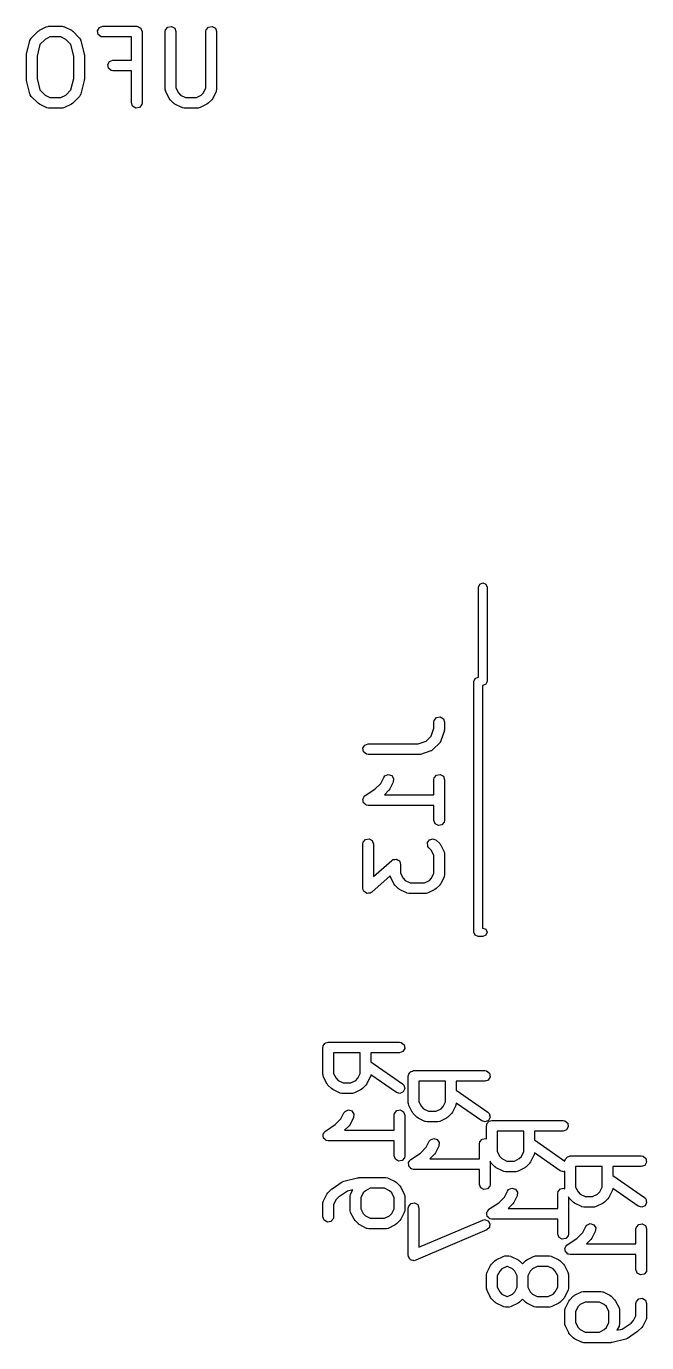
# Model space of a CAD drawing. Extents: x 112.9 to 160.3, y -137 to -94.4.
# Drawn here: x 127.11 to 135.83, y -137.04 to -118.52 of the extents above; entities that cross this region are included whole.
import ezdxf

# ---------------------------------------------------------------- set-up
doc = ezdxf.new("R2010")
doc.units = 0
doc.layers.add('BLACK', color=7, linetype='CONTINUOUS')

msp = doc.modelspace()

# ---------------------------------------------------------------- linework, layer by layer
at = {"layer": 'BLACK', "linetype": 'CONTINUOUS'}
for p, q in [((127.178, -118.687), (127.273, -118.592)), ((127.273, -118.592), (127.292, -118.579)), ((127.292, -118.579), (127.293, -118.578)), ((127.293, -118.578), (127.388, -118.53)), ((127.439, -118.672), (127.371, -118.707)), ((127.388, -118.53), (127.413, -118.523)), ((127.413, -118.523), (127.417, -118.524)), ((127.417, -118.524), (127.421, -118.522)), ((127.421, -118.522), (127.612, -118.522)), ((127.594, -118.672), (127.439, -118.672)), ((127.663, -118.707), (127.594, -118.672)), ((127.612, -118.522), (127.638, -118.527)), ((127.638, -118.527), (127.641, -118.53)), ((127.641, -118.53), (127.645, -118.53)), ((127.645, -118.53), (127.741, -118.578)), ((127.741, -118.578), (127.759, -118.591)), ((127.759, -118.591), (127.76, -118.592)), ((127.76, -118.592), (127.855, -118.687)), ((128.109, -118.584), (128.135, -118.54)), ((128.118, -118.635), (128.109, -118.584)), ((128.158, -118.668), (128.118, -118.635)), ((128.135, -118.54), (128.183, -118.522)), ((128.183, -118.672), (128.158, -118.668)), ((128.183, -118.522), (128.66, -118.522)), ((128.585, -118.672), (128.183, -118.672)), ((128.585, -118.999), (128.585, -118.672)), ((128.66, -118.522), (128.669, -118.524)), ((128.669, -118.524), (128.673, -118.524)), ((128.673, -118.524), (128.675, -118.525)), ((128.675, -118.525), (128.685, -118.527)), ((128.685, -118.527), (128.7, -118.539)), ((128.7, -118.539), (128.717, -118.549)), ((128.717, -118.549), (128.719, -118.556)), ((128.719, -118.556), (128.724, -118.56)), ((128.724, -118.56), (128.728, -118.579)), ((128.728, -118.579), (128.735, -118.597)), ((128.735, -118.597), (128.735, -119.597)), ((129.061, -118.597), (129.065, -118.572)), ((129.061, -119.407), (129.061, -118.597)), ((129.065, -118.572), (129.098, -118.532)), ((129.098, -118.532), (129.149, -118.524)), ((129.149, -118.524), (129.193, -118.549)), ((129.193, -118.549), (129.211, -118.597)), ((129.211, -118.597), (129.211, -119.389)), ((129.632, -118.597), (129.637, -118.572)), ((129.632, -119.389), (129.632, -118.597)), ((129.637, -118.572), (129.67, -118.532)), ((129.67, -118.532), (129.72, -118.524)), ((129.72, -118.524), (129.765, -118.549)), ((129.765, -118.549), (129.782, -118.597)), ((129.782, -118.597), (129.782, -119.407)), ((127.111, -118.913), (127.158, -118.722)), ((127.158, -118.722), (127.169, -118.698)), ((127.169, -118.698), (127.175, -118.694)), ((127.175, -118.694), (127.178, -118.687)), ((127.299, -118.779), (127.258, -118.94)), ((127.371, -118.707), (127.299, -118.779)), ((127.735, -118.779), (127.663, -118.707)), ((127.775, -118.94), (127.735, -118.779)), ((127.855, -118.687), (127.87, -118.709)), ((127.87, -118.709), (127.871, -118.716)), ((127.871, -118.716), (127.875, -118.722)), ((127.875, -118.722), (127.923, -118.913)), ((127.108, -118.931), (127.111, -118.916)), ((127.108, -119.264), (127.108, -118.931)), ((127.111, -118.916), (127.111, -118.913)), ((127.258, -118.94), (127.258, -119.255)), ((127.775, -119.255), (127.775, -118.94)), ((127.923, -118.913), (127.924, -118.927)), ((127.924, -118.927), (127.925, -118.931)), ((127.925, -118.931), (127.925, -119.264)), ((128.252, -119.061), (128.278, -119.016)), ((128.278, -119.016), (128.326, -118.999)), ((128.326, -118.999), (128.585, -118.999)), ((128.261, -119.111), (128.252, -119.061)), ((128.301, -119.144), (128.261, -119.111)), ((128.326, -119.149), (128.301, -119.144)), ((128.585, -119.149), (128.326, -119.149)), ((128.585, -119.597), (128.585, -119.149)), ((127.11, -119.267), (127.108, -119.264)), ((127.111, -119.282), (127.11, -119.267)), ((127.158, -119.473), (127.111, -119.282)), ((127.258, -119.255), (127.299, -119.416)), ((127.299, -119.416), (127.371, -119.488)), ((127.663, -119.488), (127.735, -119.416)), ((127.735, -119.416), (127.775, -119.255)), ((127.923, -119.282), (127.875, -119.473)), ((127.925, -119.264), (127.922, -119.279)), ((127.922, -119.279), (127.923, -119.282)), ((129.062, -119.411), (129.061, -119.407)), ((129.061, -119.415), (129.062, -119.411)), ((129.069, -119.44), (129.061, -119.415)), ((129.211, -119.389), (129.245, -119.458)), ((129.598, -119.458), (129.632, -119.389)), ((129.782, -119.407), (129.778, -119.433)), ((127.162, -119.479), (127.158, -119.473)), ((127.163, -119.486), (127.162, -119.479)), ((127.178, -119.508), (127.163, -119.486)), ((127.273, -119.603), (127.178, -119.508)), ((127.275, -119.603), (127.273, -119.603)), ((127.293, -119.617), (127.275, -119.603)), ((127.371, -119.488), (127.439, -119.522)), ((127.439, -119.522), (127.594, -119.522)), ((127.594, -119.522), (127.663, -119.488)), ((127.76, -119.603), (127.742, -119.616)), ((127.855, -119.508), (127.76, -119.603)), ((127.859, -119.501), (127.855, -119.508)), ((127.865, -119.497), (127.859, -119.501)), ((127.875, -119.473), (127.865, -119.497)), ((128.602, -119.646), (128.585, -119.597)), ((128.735, -119.597), (128.73, -119.623)), ((129.116, -119.536), (129.069, -119.44)), ((129.117, -119.537), (129.116, -119.536)), ((129.13, -119.555), (129.117, -119.537)), ((129.178, -119.603), (129.13, -119.555)), ((129.179, -119.603), (129.178, -119.603)), ((129.197, -119.617), (129.179, -119.603)), ((129.245, -119.458), (129.275, -119.488)), ((129.275, -119.488), (129.344, -119.522)), ((129.344, -119.522), (129.499, -119.522)), ((129.499, -119.522), (129.567, -119.488)), ((129.567, -119.488), (129.598, -119.458)), ((129.665, -119.603), (129.647, -119.616)), ((129.713, -119.555), (129.665, -119.603)), ((129.727, -119.536), (129.713, -119.554)), ((129.713, -119.554), (129.713, -119.555)), ((129.774, -119.44), (129.727, -119.536)), ((129.775, -119.436), (129.774, -119.44)), ((129.778, -119.433), (129.775, -119.436)), ((127.388, -119.664), (127.293, -119.617)), ((127.392, -119.665), (127.388, -119.664)), ((127.396, -119.668), (127.392, -119.665)), ((127.421, -119.672), (127.396, -119.668)), ((127.612, -119.672), (127.421, -119.672)), ((127.616, -119.671), (127.612, -119.672)), ((127.62, -119.672), (127.616, -119.671)), ((127.645, -119.664), (127.62, -119.672)), ((127.741, -119.617), (127.645, -119.664)), ((127.742, -119.616), (127.741, -119.617)), ((128.646, -119.671), (128.602, -119.646)), ((128.697, -119.662), (128.646, -119.671)), ((128.73, -119.623), (128.697, -119.662)), ((129.293, -119.664), (129.197, -119.617)), ((129.297, -119.665), (129.293, -119.664)), ((129.301, -119.668), (129.297, -119.665)), ((129.326, -119.672), (129.301, -119.668)), ((129.517, -119.672), (129.326, -119.672)), ((129.521, -119.671), (129.517, -119.672)), ((129.525, -119.672), (129.521, -119.671)), ((129.55, -119.664), (129.525, -119.672)), ((129.645, -119.617), (129.55, -119.664)), ((129.647, -119.616), (129.645, -119.617)), ((133.465, -126.41), (133.483, -126.368)), ((133.465, -127.675), (133.465, -126.41)), ((133.483, -126.368), (133.525, -126.35)), ((133.525, -126.35), (133.567, -126.368)), ((133.567, -126.368), (133.585, -126.41)), ((133.585, -126.41), (133.585, -127.735)), ((133.4, -127.735), (133.418, -127.693)), ((133.4, -131.265), (133.4, -127.735)), ((133.418, -127.693), (133.46, -127.675)), ((133.46, -127.675), (133.465, -127.675)), ((133.585, -127.735), (133.567, -127.777)), ((133.525, -127.795), (133.52, -127.795)), ((133.52, -127.795), (133.52, -131.205)), ((133.567, -127.777), (133.525, -127.795)), ((132.837, -128.31), (132.842, -128.284)), ((132.842, -128.284), (132.875, -128.245)), ((132.875, -128.245), (132.925, -128.236)), ((132.925, -128.236), (132.97, -128.261)), ((132.97, -128.261), (132.987, -128.31)), ((132.799, -128.507), (132.837, -128.393)), ((132.837, -128.393), (132.837, -128.31)), ((132.984, -128.428), (132.936, -128.571)), ((132.987, -128.405), (132.983, -128.427)), ((132.983, -128.427), (132.984, -128.428)), ((132.987, -128.31), (132.987, -128.405)), ((131.839, -128.677), (131.864, -128.633)), ((131.847, -128.728), (131.839, -128.677)), ((131.864, -128.633), (131.912, -128.615)), ((131.912, -128.615), (132.614, -128.615)), ((132.614, -128.615), (132.729, -128.577)), ((132.729, -128.577), (132.799, -128.507)), ((132.918, -128.601), (132.823, -128.696)), ((132.92, -128.597), (132.918, -128.601)), ((132.924, -128.594), (132.92, -128.597)), ((132.936, -128.571), (132.924, -128.594)), ((131.887, -128.761), (131.847, -128.728)), ((131.912, -128.765), (131.887, -128.761)), ((132.627, -128.765), (131.912, -128.765)), ((132.628, -128.765), (132.627, -128.765)), ((132.65, -128.762), (132.628, -128.765)), ((132.793, -128.714), (132.65, -128.762)), ((132.797, -128.711), (132.793, -128.714)), ((132.801, -128.711), (132.797, -128.711)), ((132.823, -128.696), (132.801, -128.711)), ((132.147, -129.065), (132.194, -129.044)), ((132.194, -129.044), (132.243, -129.059)), ((132.875, -129.054), (132.925, -129.045)), ((132.925, -129.045), (132.97, -129.071)), ((132.007, -129.251), (132.089, -129.17)), ((132.089, -129.17), (132.131, -129.086)), ((132.131, -129.086), (132.147, -129.065)), ((132.265, -129.153), (132.218, -129.248)), ((132.243, -129.059), (132.271, -129.102)), ((132.271, -129.102), (132.265, -129.153)), ((132.837, -129.119), (132.842, -129.093)), ((132.837, -129.33), (132.837, -129.119)), ((132.842, -129.093), (132.875, -129.054)), ((132.97, -129.071), (132.987, -129.119)), ((132.987, -129.119), (132.987, -129.69)), ((131.839, -129.392), (131.841, -129.388)), ((131.842, -129.413), (131.839, -129.392)), ((131.84, -129.384), (131.853, -129.366)), ((131.841, -129.388), (131.84, -129.384)), ((131.844, -129.435), (131.842, -129.413)), ((131.853, -129.366), (131.864, -129.347)), ((131.864, -129.347), (131.868, -129.346)), ((131.868, -129.346), (131.871, -129.342)), ((131.871, -129.342), (132.007, -129.251)), ((132.204, -129.267), (132.141, -129.33)), ((132.141, -129.33), (132.837, -129.33)), ((132.218, -129.248), (132.204, -129.266)), ((132.204, -129.266), (132.204, -129.267)), ((131.847, -129.438), (131.844, -129.435)), ((131.847, -129.442), (131.847, -129.438)), ((131.864, -129.456), (131.847, -129.442)), ((131.879, -129.472), (131.864, -129.456)), ((131.883, -129.472), (131.879, -129.472)), ((131.887, -129.475), (131.883, -129.472)), ((131.912, -129.48), (131.887, -129.475)), ((132.837, -129.48), (131.912, -129.48)), ((132.837, -129.69), (132.837, -129.48)), ((132.855, -129.739), (132.837, -129.69)), ((132.899, -129.764), (132.855, -129.739)), ((132.95, -129.755), (132.899, -129.764)), ((132.983, -129.716), (132.95, -129.755)), ((132.987, -129.69), (132.983, -129.716)), ((131.842, -129.998), (131.875, -129.959)), ((131.875, -129.959), (131.925, -129.95)), ((131.925, -129.95), (131.97, -129.976)), ((132.745, -130.004), (132.774, -129.962)), ((132.774, -129.962), (132.824, -129.949)), ((132.824, -129.949), (132.87, -129.971)), ((132.87, -129.971), (132.918, -130.018)), ((131.837, -130.024), (131.842, -129.998)), ((131.837, -130.643), (131.837, -130.024)), ((131.97, -129.976), (131.987, -130.024)), ((131.987, -130.024), (131.987, -130.478)), ((132.749, -130.056), (132.745, -130.004)), ((132.764, -130.077), (132.749, -130.056)), ((132.803, -130.116), (132.764, -130.077)), ((132.837, -130.184), (132.803, -130.116)), ((132.918, -130.018), (132.931, -130.037)), ((132.931, -130.037), (132.932, -130.038)), ((132.932, -130.038), (132.979, -130.133)), ((132.979, -130.133), (132.987, -130.158)), ((132.987, -130.158), (132.986, -130.162)), ((131.987, -130.478), (132.244, -130.253)), ((132.244, -130.253), (132.254, -130.247)), ((132.254, -130.247), (132.256, -130.245)), ((132.256, -130.245), (132.259, -130.244)), ((132.259, -130.244), (132.266, -130.24)), ((132.266, -130.24), (132.286, -130.239)), ((132.286, -130.239), (132.306, -130.236)), ((132.306, -130.236), (132.312, -130.239)), ((132.312, -130.239), (132.318, -130.239)), ((132.318, -130.239), (132.333, -130.251)), ((132.333, -130.251), (132.351, -130.261)), ((132.351, -130.261), (132.353, -130.267)), ((132.353, -130.267), (132.357, -130.271)), ((132.357, -130.271), (132.361, -130.291)), ((132.361, -130.291), (132.368, -130.31)), ((132.368, -130.31), (132.368, -130.435)), ((132.837, -130.435), (132.837, -130.184)), ((132.986, -130.162), (132.987, -130.167)), ((132.987, -130.167), (132.987, -130.452)), ((132.222, -130.472), (131.962, -130.699)), ((132.226, -130.486), (132.222, -130.472)), ((132.274, -130.581), (132.226, -130.486)), ((132.368, -130.435), (132.403, -130.503)), ((132.403, -130.503), (132.433, -130.534)), ((132.773, -130.534), (132.803, -130.503)), ((132.803, -130.503), (132.837, -130.435)), ((132.979, -130.486), (132.932, -130.581)), ((132.98, -130.481), (132.979, -130.486)), ((132.983, -130.478), (132.98, -130.481)), ((132.987, -130.452), (132.983, -130.478)), ((131.844, -130.662), (131.837, -130.643)), ((131.848, -130.682), (131.844, -130.662)), ((131.853, -130.685), (131.848, -130.682)), ((131.855, -130.691), (131.853, -130.685)), ((131.872, -130.701), (131.855, -130.691)), ((131.888, -130.714), (131.872, -130.701)), ((131.894, -130.714), (131.888, -130.714)), ((131.899, -130.717), (131.894, -130.714)), ((131.919, -130.713), (131.899, -130.717)), ((131.939, -130.713), (131.919, -130.713)), ((131.947, -130.708), (131.939, -130.713)), ((131.95, -130.708), (131.947, -130.708)), ((131.952, -130.705), (131.95, -130.708)), ((131.962, -130.699), (131.952, -130.705)), ((132.275, -130.582), (132.274, -130.581)), ((132.288, -130.601), (132.275, -130.582)), ((132.336, -130.648), (132.288, -130.601)), ((132.337, -130.649), (132.336, -130.648)), ((132.355, -130.662), (132.337, -130.649)), ((132.45, -130.71), (132.355, -130.662)), ((132.433, -130.534), (132.502, -130.568)), ((132.455, -130.71), (132.45, -130.71)), ((132.458, -130.713), (132.455, -130.71)), ((132.484, -130.718), (132.458, -130.713)), ((132.502, -130.568), (132.704, -130.568)), ((132.704, -130.568), (132.773, -130.534)), ((132.755, -130.71), (132.73, -130.717)), ((132.851, -130.662), (132.755, -130.71)), ((132.852, -130.661), (132.851, -130.662)), ((132.87, -130.648), (132.852, -130.661)), ((132.918, -130.601), (132.87, -130.648)), ((132.932, -130.581), (132.918, -130.599)), ((132.918, -130.599), (132.918, -130.601)), ((132.722, -130.718), (132.484, -130.718)), ((132.726, -130.716), (132.722, -130.718)), ((132.73, -130.717), (132.726, -130.716)), ((133.418, -131.307), (133.4, -131.265)), ((133.52, -131.205), (133.525, -131.205)), ((133.525, -131.205), (133.567, -131.223)), ((133.567, -131.223), (133.585, -131.265)), ((133.585, -131.265), (133.567, -131.307)), ((133.46, -131.325), (133.418, -131.307)), ((133.525, -131.325), (133.46, -131.325)), ((133.567, -131.307), (133.525, -131.325)), ((131.277, -132.886), (131.279, -132.876)), ((131.277, -133.267), (131.277, -132.886)), ((131.279, -132.873), (131.28, -132.87)), ((131.279, -132.876), (131.279, -132.873)), ((131.28, -132.87), (131.282, -132.86)), ((131.282, -132.86), (131.294, -132.845)), ((131.294, -132.845), (131.304, -132.828)), ((131.304, -132.828), (131.311, -132.826)), ((131.311, -132.826), (131.315, -132.821)), ((131.315, -132.821), (131.334, -132.817)), ((131.334, -132.817), (131.352, -132.811)), ((131.352, -132.811), (132.352, -132.811)), ((132.352, -132.811), (132.378, -132.815)), ((132.378, -132.815), (132.417, -132.848)), ((132.426, -132.899), (132.401, -132.943)), ((132.417, -132.848), (132.426, -132.899)), ((131.427, -132.961), (131.427, -133.249)), ((131.801, -132.961), (131.427, -132.961)), ((131.801, -133.249), (131.801, -132.961)), ((132.352, -132.961), (131.951, -132.961)), ((131.951, -132.961), (131.951, -133.085)), ((131.951, -133.085), (132.395, -133.396)), ((132.401, -132.943), (132.352, -132.961)), ((131.279, -133.271), (131.277, -133.267)), ((131.278, -133.275), (131.279, -133.271)), ((131.285, -133.3), (131.278, -133.275)), ((131.333, -133.395), (131.285, -133.3)), ((131.427, -133.249), (131.462, -133.317)), ((131.767, -133.317), (131.801, -133.249)), ((131.943, -133.3), (131.896, -133.395)), ((131.944, -133.296), (131.943, -133.3)), ((131.947, -133.292), (131.944, -133.296)), ((131.951, -133.268), (131.947, -133.292)), ((132.309, -133.519), (131.951, -133.268)), ((132.477, -133.286), (132.479, -133.276)), ((132.477, -133.667), (132.477, -133.286)), ((132.479, -133.273), (132.48, -133.27)), ((132.479, -133.276), (132.479, -133.273)), ((132.48, -133.27), (132.482, -133.26)), ((132.482, -133.26), (132.494, -133.245)), ((132.494, -133.245), (132.504, -133.228)), ((132.504, -133.228), (132.511, -133.226)), ((132.511, -133.226), (132.515, -133.221)), ((132.515, -133.221), (132.534, -133.217)), ((132.534, -133.217), (132.552, -133.211)), ((132.552, -133.211), (133.552, -133.211)), ((133.552, -133.211), (133.578, -133.215)), ((133.578, -133.215), (133.617, -133.248)), ((133.626, -133.299), (133.601, -133.343)), ((133.617, -133.248), (133.626, -133.299)), ((131.334, -133.397), (131.333, -133.395)), ((131.347, -133.415), (131.334, -133.397)), ((131.395, -133.463), (131.347, -133.415)), ((131.396, -133.463), (131.395, -133.463)), ((131.414, -133.477), (131.396, -133.463)), ((131.509, -133.524), (131.414, -133.477)), ((131.462, -133.317), (131.492, -133.348)), ((131.492, -133.348), (131.561, -133.382)), ((131.561, -133.382), (131.668, -133.382)), ((131.668, -133.382), (131.737, -133.348)), ((131.814, -133.477), (131.719, -133.524)), ((131.737, -133.348), (131.767, -133.317)), ((131.816, -133.475), (131.814, -133.477)), ((131.834, -133.463), (131.816, -133.475)), ((131.882, -133.415), (131.834, -133.463)), ((131.896, -133.395), (131.882, -133.413)), ((131.882, -133.413), (131.882, -133.415)), ((132.395, -133.396), (132.414, -133.414)), ((132.427, -133.464), (132.405, -133.51)), ((132.414, -133.414), (132.427, -133.464)), ((132.627, -133.361), (132.627, -133.649)), ((133.001, -133.361), (132.627, -133.361)), ((133.001, -133.649), (133.001, -133.361)), ((133.552, -133.361), (133.151, -133.361)), ((133.151, -133.361), (133.151, -133.485)), ((133.151, -133.485), (133.595, -133.796)), ((133.601, -133.343), (133.552, -133.361)), ((131.514, -133.525), (131.509, -133.524)), ((131.517, -133.528), (131.514, -133.525)), ((131.543, -133.532), (131.517, -133.528)), ((131.686, -133.532), (131.543, -133.532)), ((131.69, -133.531), (131.686, -133.532)), ((131.694, -133.532), (131.69, -133.531)), ((131.719, -133.524), (131.694, -133.532)), ((132.359, -133.532), (132.309, -133.519)), ((132.405, -133.51), (132.359, -133.532)), ((132.479, -133.671), (132.477, -133.667)), ((132.478, -133.675), (132.479, -133.671)), ((132.485, -133.7), (132.478, -133.675)), ((132.627, -133.649), (132.662, -133.717)), ((132.967, -133.717), (133.001, -133.649)), ((133.151, -133.668), (133.147, -133.692)), ((133.509, -133.919), (133.151, -133.668)), ((131.529, -133.889), (131.571, -133.805)), ((131.571, -133.805), (131.587, -133.784)), ((131.587, -133.784), (131.634, -133.763)), ((131.634, -133.763), (131.683, -133.778)), ((131.683, -133.778), (131.711, -133.821)), ((131.711, -133.821), (131.705, -133.872)), ((132.277, -133.838), (132.282, -133.812)), ((132.277, -134.049), (132.277, -133.838)), ((132.282, -133.812), (132.315, -133.773)), ((132.315, -133.773), (132.365, -133.764)), ((132.365, -133.764), (132.41, -133.79)), ((132.41, -133.79), (132.427, -133.838)), ((132.427, -133.838), (132.427, -134.41)), ((132.533, -133.795), (132.485, -133.7)), ((132.534, -133.797), (132.533, -133.795)), ((132.547, -133.815), (132.534, -133.797)), ((132.595, -133.863), (132.547, -133.815)), ((132.596, -133.863), (132.595, -133.863)), ((132.614, -133.877), (132.596, -133.863)), ((132.662, -133.717), (132.692, -133.748)), ((132.692, -133.748), (132.761, -133.782)), ((132.761, -133.782), (132.868, -133.782)), ((132.868, -133.782), (132.937, -133.748)), ((132.937, -133.748), (132.967, -133.717)), ((133.034, -133.863), (133.016, -133.875)), ((133.082, -133.815), (133.034, -133.863)), ((133.096, -133.795), (133.082, -133.813)), ((133.082, -133.813), (133.082, -133.815)), ((133.143, -133.7), (133.096, -133.795)), ((133.144, -133.696), (133.143, -133.7)), ((133.147, -133.692), (133.144, -133.696)), ((133.595, -133.796), (133.614, -133.814)), ((133.614, -133.814), (133.627, -133.864)), ((131.311, -134.061), (131.447, -133.97)), ((131.447, -133.97), (131.529, -133.889)), ((131.644, -133.986), (131.581, -134.049)), ((131.658, -133.967), (131.644, -133.985)), ((131.644, -133.985), (131.644, -133.986)), ((131.705, -133.872), (131.658, -133.967)), ((132.709, -133.924), (132.614, -133.877)), ((132.714, -133.925), (132.709, -133.924)), ((132.717, -133.928), (132.714, -133.925)), ((132.743, -133.932), (132.717, -133.928)), ((132.886, -133.932), (132.743, -133.932)), ((132.89, -133.931), (132.886, -133.932)), ((132.894, -133.932), (132.89, -133.931)), ((132.919, -133.924), (132.894, -133.932)), ((133.014, -133.877), (132.919, -133.924)), ((133.016, -133.875), (133.014, -133.877)), ((133.559, -133.932), (133.509, -133.919)), ((133.605, -133.91), (133.559, -133.932)), ((133.577, -133.986), (133.579, -133.976)), ((133.577, -134.171), (133.577, -133.986)), ((133.579, -133.973), (133.58, -133.97)), ((133.579, -133.976), (133.579, -133.973)), ((133.58, -133.97), (133.582, -133.96)), ((133.582, -133.96), (133.594, -133.945)), ((133.594, -133.945), (133.604, -133.928)), ((133.604, -133.928), (133.611, -133.926)), ((133.627, -133.864), (133.605, -133.91)), ((133.611, -133.926), (133.615, -133.921)), ((133.615, -133.921), (133.634, -133.917)), ((133.634, -133.917), (133.652, -133.911)), ((133.652, -133.911), (134.652, -133.911)), ((134.652, -133.911), (134.678, -133.915)), ((134.701, -134.043), (134.652, -134.061)), ((134.678, -133.915), (134.717, -133.948)), ((134.726, -133.999), (134.701, -134.043)), ((134.717, -133.948), (134.726, -133.999)), ((131.279, -134.111), (131.281, -134.107)), ((131.282, -134.132), (131.279, -134.111)), ((131.28, -134.103), (131.293, -134.085)), ((131.281, -134.107), (131.28, -134.103)), ((131.284, -134.154), (131.282, -134.132)), ((131.287, -134.157), (131.284, -134.154)), ((131.287, -134.161), (131.287, -134.157)), ((131.304, -134.175), (131.287, -134.161)), ((131.293, -134.085), (131.304, -134.066)), ((131.304, -134.066), (131.308, -134.065)), ((131.319, -134.191), (131.304, -134.175)), ((131.308, -134.065), (131.311, -134.061)), ((131.323, -134.192), (131.319, -134.191)), ((131.327, -134.194), (131.323, -134.192)), ((131.352, -134.199), (131.327, -134.194)), ((132.277, -134.199), (131.352, -134.199)), ((131.581, -134.049), (132.277, -134.049)), ((132.277, -134.41), (132.277, -134.199)), ((132.729, -134.289), (132.771, -134.205)), ((132.771, -134.205), (132.787, -134.184)), ((132.787, -134.184), (132.834, -134.163)), ((132.834, -134.163), (132.883, -134.178)), ((132.883, -134.178), (132.911, -134.221)), ((132.911, -134.221), (132.905, -134.272)), ((133.477, -134.238), (133.482, -134.212)), ((133.482, -134.212), (133.515, -134.173)), ((133.515, -134.173), (133.565, -134.164)), ((133.565, -134.164), (133.577, -134.171)), ((133.727, -134.061), (133.727, -134.349)), ((134.101, -134.061), (133.727, -134.061)), ((134.101, -134.349), (134.101, -134.061)), ((134.652, -134.061), (134.251, -134.061)), ((134.251, -134.061), (134.251, -134.185)), ((134.251, -134.185), (134.678, -134.483)), ((132.295, -134.458), (132.277, -134.41)), ((132.427, -134.41), (132.423, -134.435)), ((132.511, -134.461), (132.647, -134.37)), ((132.647, -134.37), (132.729, -134.289)), ((132.844, -134.386), (132.781, -134.449)), ((132.858, -134.367), (132.844, -134.385)), ((132.844, -134.385), (132.844, -134.386)), ((132.905, -134.272), (132.858, -134.367)), ((133.477, -134.449), (133.477, -134.238)), ((133.727, -134.349), (133.762, -134.417)), ((133.762, -134.417), (133.792, -134.448)), ((134.037, -134.448), (134.067, -134.417)), ((134.067, -134.417), (134.101, -134.349)), ((134.243, -134.4), (134.196, -134.495)), ((134.244, -134.396), (134.243, -134.4)), ((134.247, -134.392), (134.244, -134.396)), ((134.251, -134.368), (134.247, -134.392)), ((134.609, -134.619), (134.251, -134.368)), ((134.715, -134.421), (134.734, -134.417)), ((134.734, -134.417), (134.752, -134.411)), ((134.752, -134.411), (135.752, -134.411)), ((135.752, -134.411), (135.778, -134.415)), ((135.778, -134.415), (135.817, -134.448)), ((132.339, -134.483), (132.295, -134.458)), ((132.39, -134.474), (132.339, -134.483)), ((132.423, -134.435), (132.39, -134.474)), ((132.479, -134.511), (132.481, -134.507)), ((132.482, -134.532), (132.479, -134.511)), ((132.48, -134.503), (132.493, -134.485)), ((132.481, -134.507), (132.48, -134.503)), ((132.484, -134.554), (132.482, -134.532)), ((132.487, -134.557), (132.484, -134.554)), ((132.487, -134.561), (132.487, -134.557)), ((132.504, -134.575), (132.487, -134.561)), ((132.493, -134.485), (132.504, -134.466)), ((132.504, -134.466), (132.508, -134.465)), ((132.519, -134.591), (132.504, -134.575)), ((132.508, -134.465), (132.511, -134.461)), ((132.523, -134.592), (132.519, -134.591)), ((132.527, -134.594), (132.523, -134.592)), ((132.552, -134.599), (132.527, -134.594)), ((133.477, -134.599), (132.552, -134.599)), ((132.781, -134.449), (133.477, -134.449)), ((133.477, -134.81), (133.477, -134.599)), ((133.633, -134.495), (133.627, -134.484)), ((133.627, -134.484), (133.627, -134.81)), ((133.634, -134.497), (133.633, -134.495)), ((133.647, -134.515), (133.634, -134.497)), ((133.695, -134.563), (133.647, -134.515)), ((133.696, -134.563), (133.695, -134.563)), ((133.714, -134.577), (133.696, -134.563)), ((133.809, -134.624), (133.714, -134.577)), ((133.792, -134.448), (133.861, -134.482)), ((133.861, -134.482), (133.968, -134.482)), ((133.968, -134.482), (134.037, -134.448)), ((134.114, -134.577), (134.019, -134.624)), ((134.116, -134.575), (134.114, -134.577)), ((134.134, -134.563), (134.116, -134.575)), ((134.182, -134.515), (134.134, -134.563)), ((134.196, -134.495), (134.182, -134.513)), ((134.182, -134.513), (134.182, -134.515)), ((134.678, -134.483), (134.679, -134.476)), ((134.679, -134.473), (134.68, -134.47)), ((134.679, -134.476), (134.679, -134.473)), ((134.68, -134.47), (134.682, -134.46)), ((134.682, -134.46), (134.694, -134.445)), ((134.694, -134.445), (134.704, -134.428)), ((134.704, -134.428), (134.711, -134.426)), ((134.711, -134.426), (134.715, -134.421)), ((134.827, -134.561), (134.827, -134.849)), ((135.201, -134.561), (134.827, -134.561)), ((135.201, -134.849), (135.201, -134.561)), ((135.752, -134.561), (135.351, -134.561)), ((135.351, -134.561), (135.351, -134.685)), ((135.801, -134.543), (135.752, -134.561)), ((135.826, -134.499), (135.801, -134.543)), ((135.817, -134.448), (135.826, -134.499)), ((131.406, -134.871), (131.549, -134.776)), ((131.549, -134.776), (131.572, -134.766)), ((131.572, -134.765), (131.763, -134.718)), ((131.572, -134.766), (131.572, -134.765)), ((131.763, -134.718), (131.778, -134.717)), ((131.778, -134.717), (131.781, -134.715)), ((131.781, -134.715), (132.162, -134.715)), ((132.162, -134.715), (132.188, -134.72)), ((132.188, -134.72), (132.191, -134.723)), ((132.191, -134.723), (132.195, -134.723)), ((132.195, -134.723), (132.291, -134.771)), ((132.291, -134.771), (132.309, -134.784)), ((132.309, -134.784), (132.31, -134.785)), ((132.31, -134.785), (132.358, -134.833)), ((133.814, -134.625), (133.809, -134.624)), ((133.817, -134.628), (133.814, -134.625)), ((133.843, -134.632), (133.817, -134.628)), ((133.986, -134.632), (133.843, -134.632)), ((133.99, -134.631), (133.986, -134.632)), ((133.994, -134.632), (133.99, -134.631)), ((134.019, -134.624), (133.994, -134.632)), ((134.659, -134.632), (134.609, -134.619)), ((134.677, -134.623), (134.659, -134.632)), ((134.677, -134.867), (134.677, -134.623)), ((135.351, -134.685), (135.795, -134.996)), ((131.285, -135.043), (131.333, -134.947)), ((131.333, -134.947), (131.346, -134.929)), ((131.346, -134.929), (131.347, -134.928)), ((131.347, -134.928), (131.395, -134.88)), ((131.395, -134.88), (131.404, -134.874)), ((131.404, -134.874), (131.406, -134.871)), ((131.621, -134.908), (131.495, -134.992)), ((131.695, -134.889), (131.621, -134.908)), ((131.658, -134.981), (131.663, -134.955)), ((131.663, -134.955), (131.666, -134.952)), ((131.666, -134.947), (131.695, -134.889)), ((131.666, -134.952), (131.666, -134.947)), ((131.843, -134.93), (131.808, -134.999)), ((131.873, -134.9), (131.843, -134.93)), ((131.942, -134.865), (131.873, -134.9)), ((132.144, -134.865), (131.942, -134.865)), ((132.213, -134.9), (132.144, -134.865)), ((132.243, -134.93), (132.213, -134.9)), ((132.277, -134.999), (132.243, -134.93)), ((132.358, -134.833), (132.371, -134.851)), ((132.371, -134.851), (132.372, -134.852)), ((132.372, -134.852), (132.419, -134.947)), ((132.419, -134.947), (132.427, -134.972)), ((132.427, -134.972), (132.426, -134.977)), ((133.495, -134.858), (133.477, -134.81)), ((133.539, -134.883), (133.495, -134.858)), ((133.59, -134.874), (133.539, -134.883)), ((133.623, -134.835), (133.59, -134.874)), ((133.627, -134.81), (133.623, -134.835)), ((133.829, -134.989), (133.871, -134.905)), ((133.871, -134.905), (133.887, -134.884)), ((133.887, -134.884), (133.934, -134.863)), ((133.934, -134.863), (133.983, -134.878)), ((134.005, -134.972), (133.958, -135.067)), ((133.983, -134.878), (134.011, -134.921)), ((134.011, -134.921), (134.005, -134.972)), ((134.577, -134.938), (134.582, -134.912)), ((134.577, -135.149), (134.577, -134.938)), ((134.582, -134.912), (134.615, -134.873)), ((134.615, -134.873), (134.665, -134.864)), ((134.665, -134.864), (134.679, -134.872)), ((134.679, -134.871), (134.677, -134.867)), ((134.679, -134.872), (134.679, -134.871)), ((134.827, -134.849), (134.862, -134.917)), ((134.862, -134.917), (134.892, -134.948)), ((134.892, -134.948), (134.961, -134.982)), ((135.068, -134.982), (135.137, -134.948)), ((135.137, -134.948), (135.167, -134.917)), ((135.167, -134.917), (135.201, -134.849)), ((135.343, -134.9), (135.296, -134.995)), ((135.344, -134.896), (135.343, -134.9)), ((135.347, -134.892), (135.344, -134.896)), ((135.351, -134.868), (135.347, -134.892)), ((135.709, -135.119), (135.351, -134.868)), ((131.277, -135.076), (131.282, -135.051)), ((131.277, -135.267), (131.277, -135.076)), ((131.282, -135.051), (131.285, -135.047)), ((131.285, -135.047), (131.285, -135.043)), ((131.462, -135.025), (131.427, -135.094)), ((131.427, -135.094), (131.427, -135.267)), ((131.495, -134.992), (131.462, -135.025)), ((131.658, -135.171), (131.658, -134.981)), ((131.808, -134.999), (131.808, -135.154)), ((131.808, -135.154), (131.843, -135.222)), ((132.243, -135.222), (132.277, -135.154)), ((132.277, -135.154), (132.277, -134.999)), ((132.426, -134.977), (132.427, -134.981)), ((132.427, -134.981), (132.427, -135.171)), ((132.477, -135.143), (132.482, -135.117)), ((132.477, -135.81), (132.477, -135.143)), ((132.482, -135.117), (132.515, -135.078)), ((132.515, -135.078), (132.565, -135.069)), ((132.565, -135.069), (132.61, -135.095)), ((132.61, -135.095), (132.627, -135.143)), ((132.627, -135.143), (132.627, -135.696)), ((133.611, -135.161), (133.747, -135.07)), ((133.747, -135.07), (133.829, -134.989)), ((133.944, -135.086), (133.881, -135.149)), ((133.881, -135.149), (134.577, -135.149)), ((133.958, -135.067), (133.944, -135.085)), ((133.944, -135.085), (133.944, -135.086)), ((134.733, -134.995), (134.727, -134.984)), ((134.727, -134.984), (134.727, -135.51)), ((134.734, -134.997), (134.733, -134.995)), ((134.747, -135.015), (134.734, -134.997)), ((134.795, -135.063), (134.747, -135.015)), ((134.796, -135.063), (134.795, -135.063)), ((134.814, -135.077), (134.796, -135.063)), ((134.909, -135.124), (134.814, -135.077)), ((134.914, -135.125), (134.909, -135.124)), ((134.917, -135.128), (134.914, -135.125)), ((134.943, -135.132), (134.917, -135.128)), ((135.086, -135.132), (134.943, -135.132)), ((134.961, -134.982), (135.068, -134.982)), ((135.09, -135.131), (135.086, -135.132)), ((135.094, -135.132), (135.09, -135.131)), ((135.119, -135.124), (135.094, -135.132)), ((135.214, -135.077), (135.119, -135.124)), ((135.216, -135.075), (135.214, -135.077)), ((135.234, -135.063), (135.216, -135.075)), ((135.282, -135.015), (135.234, -135.063)), ((135.296, -134.995), (135.282, -135.013)), ((135.282, -135.013), (135.282, -135.015)), ((135.759, -135.132), (135.709, -135.119)), ((135.805, -135.11), (135.759, -135.132)), ((135.795, -134.996), (135.814, -135.014)), ((135.827, -135.064), (135.805, -135.11)), ((135.814, -135.014), (135.827, -135.064)), ((131.295, -135.315), (131.277, -135.267)), ((131.339, -135.341), (131.295, -135.315)), ((131.39, -135.332), (131.339, -135.341)), ((131.423, -135.292), (131.39, -135.332)), ((131.427, -135.267), (131.423, -135.292)), ((131.66, -135.176), (131.658, -135.171)), ((131.659, -135.18), (131.66, -135.176)), ((131.666, -135.205), (131.659, -135.18)), ((131.714, -135.3), (131.666, -135.205)), ((131.715, -135.301), (131.714, -135.3)), ((131.728, -135.32), (131.715, -135.301)), ((131.776, -135.367), (131.728, -135.32)), ((131.843, -135.222), (131.873, -135.253)), ((131.873, -135.253), (131.942, -135.287)), ((131.942, -135.287), (132.144, -135.287)), ((132.144, -135.287), (132.213, -135.253)), ((132.213, -135.253), (132.243, -135.222)), ((132.358, -135.32), (132.31, -135.367)), ((132.372, -135.3), (132.358, -135.318)), ((132.358, -135.318), (132.358, -135.32)), ((132.419, -135.205), (132.372, -135.3)), ((132.42, -135.201), (132.419, -135.205)), ((132.423, -135.197), (132.42, -135.201)), ((132.427, -135.171), (132.423, -135.197)), ((132.627, -135.696), (133.523, -135.312)), ((133.523, -135.312), (133.548, -135.306)), ((133.548, -135.306), (133.597, -135.321)), ((133.579, -135.211), (133.581, -135.207)), ((133.582, -135.232), (133.579, -135.211)), ((133.58, -135.203), (133.593, -135.185)), ((133.581, -135.207), (133.58, -135.203)), ((133.584, -135.254), (133.582, -135.232)), ((133.587, -135.257), (133.584, -135.254)), ((133.587, -135.261), (133.587, -135.257)), ((133.604, -135.275), (133.587, -135.261)), ((133.593, -135.185), (133.604, -135.166)), ((133.597, -135.321), (133.625, -135.364)), ((133.604, -135.166), (133.608, -135.165)), ((133.619, -135.291), (133.604, -135.275)), ((133.608, -135.165), (133.611, -135.161)), ((133.623, -135.292), (133.619, -135.291)), ((133.627, -135.294), (133.623, -135.292)), ((133.652, -135.299), (133.627, -135.294)), ((134.577, -135.299), (133.652, -135.299)), ((134.577, -135.51), (134.577, -135.299)), ((131.777, -135.368), (131.776, -135.367)), ((131.795, -135.381), (131.777, -135.368)), ((131.89, -135.429), (131.795, -135.381)), ((131.895, -135.429), (131.89, -135.429)), ((131.898, -135.432), (131.895, -135.429)), ((131.924, -135.437), (131.898, -135.432)), ((132.162, -135.437), (131.924, -135.437)), ((132.166, -135.435), (132.162, -135.437)), ((132.17, -135.436), (132.166, -135.435)), ((132.195, -135.429), (132.17, -135.436)), ((132.291, -135.381), (132.195, -135.429)), ((132.292, -135.38), (132.291, -135.381)), ((132.31, -135.367), (132.292, -135.38)), ((133.582, -135.45), (132.582, -135.878)), ((133.619, -135.415), (133.582, -135.45)), ((133.625, -135.364), (133.619, -135.415)), ((134.595, -135.558), (134.577, -135.51)), ((134.727, -135.51), (134.723, -135.535)), ((134.847, -135.57), (134.929, -135.489)), ((134.929, -135.489), (134.971, -135.405)), ((134.971, -135.405), (134.987, -135.384)), ((134.987, -135.384), (135.034, -135.363)), ((135.034, -135.363), (135.083, -135.378)), ((135.105, -135.472), (135.058, -135.567)), ((135.083, -135.378), (135.111, -135.421)), ((135.111, -135.421), (135.105, -135.472)), ((135.677, -135.438), (135.682, -135.412)), ((135.677, -135.649), (135.677, -135.438)), ((135.682, -135.412), (135.715, -135.373)), ((135.715, -135.373), (135.765, -135.364)), ((135.765, -135.364), (135.81, -135.39)), ((135.81, -135.39), (135.827, -135.438)), ((135.827, -135.438), (135.827, -136.01)), ((134.639, -135.583), (134.595, -135.558)), ((134.69, -135.574), (134.639, -135.583)), ((134.679, -135.711), (134.681, -135.707)), ((134.682, -135.732), (134.679, -135.711)), ((134.68, -135.703), (134.693, -135.685)), ((134.681, -135.707), (134.68, -135.703)), ((134.723, -135.535), (134.69, -135.574)), ((134.693, -135.685), (134.704, -135.666)), ((134.704, -135.666), (134.708, -135.665)), ((134.708, -135.665), (134.711, -135.661)), ((134.711, -135.661), (134.847, -135.57)), ((135.044, -135.586), (134.981, -135.649)), ((134.981, -135.649), (135.677, -135.649)), ((135.058, -135.567), (135.044, -135.585)), ((135.044, -135.585), (135.044, -135.586)), ((132.48, -135.818), (132.477, -135.81)), ((132.479, -135.827), (132.48, -135.818)), ((132.489, -135.841), (132.479, -135.827)), ((132.495, -135.858), (132.489, -135.841)), ((132.503, -135.862), (132.495, -135.858)), ((132.507, -135.87), (132.503, -135.862)), ((132.524, -135.875), (132.507, -135.87)), ((132.539, -135.883), (132.524, -135.875)), ((132.548, -135.882), (132.539, -135.883)), ((132.557, -135.884), (132.548, -135.882)), ((132.582, -135.878), (132.557, -135.884)), ((133.647, -135.933), (133.695, -135.885)), ((133.695, -135.885), (133.713, -135.872)), ((133.713, -135.872), (133.714, -135.871)), ((133.714, -135.871), (133.809, -135.823)), ((133.809, -135.823), (133.834, -135.816)), ((133.834, -135.816), (133.839, -135.817)), ((133.839, -135.817), (133.843, -135.815)), ((133.843, -135.815), (133.89, -135.815)), ((133.89, -135.815), (133.916, -135.82)), ((133.916, -135.82), (133.92, -135.823)), ((133.92, -135.823), (133.924, -135.823)), ((133.924, -135.823), (134.019, -135.871)), ((134.019, -135.871), (134.037, -135.884)), ((134.037, -135.884), (134.039, -135.885)), ((134.039, -135.885), (134.081, -135.927)), ((134.081, -135.927), (134.123, -135.885)), ((134.123, -135.885), (134.142, -135.872)), ((134.142, -135.872), (134.143, -135.871)), ((134.143, -135.871), (134.238, -135.823)), ((134.238, -135.823), (134.263, -135.816)), ((134.263, -135.816), (134.267, -135.817)), ((134.267, -135.817), (134.271, -135.815)), ((134.271, -135.815), (134.462, -135.815)), ((134.462, -135.815), (134.488, -135.82)), ((134.488, -135.82), (134.491, -135.823)), ((134.491, -135.823), (134.495, -135.823)), ((134.495, -135.823), (134.591, -135.871)), ((134.591, -135.871), (134.609, -135.884)), ((134.609, -135.884), (134.61, -135.885)), ((134.61, -135.885), (134.658, -135.933)), ((134.684, -135.754), (134.682, -135.732)), ((134.687, -135.757), (134.684, -135.754)), ((134.687, -135.761), (134.687, -135.757)), ((134.704, -135.775), (134.687, -135.761)), ((134.719, -135.791), (134.704, -135.775)), ((134.723, -135.792), (134.719, -135.791)), ((134.727, -135.794), (134.723, -135.792)), ((134.752, -135.799), (134.727, -135.794)), ((135.677, -135.799), (134.752, -135.799)), ((135.677, -136.01), (135.677, -135.799)), ((133.577, -136.081), (133.582, -136.055)), ((133.577, -136.271), (133.577, -136.081)), ((133.582, -136.055), (133.585, -136.052)), ((133.585, -136.047), (133.633, -135.952)), ((133.585, -136.052), (133.585, -136.047)), ((133.633, -135.952), (133.646, -135.934)), ((133.646, -135.934), (133.647, -135.933)), ((133.762, -136.03), (133.727, -136.099)), ((133.792, -136), (133.762, -136.03)), ((133.861, -135.965), (133.792, -136)), ((133.873, -135.965), (133.861, -135.965)), ((133.941, -136), (133.873, -135.965)), ((133.972, -136.03), (133.941, -136)), ((134.006, -136.099), (133.972, -136.03)), ((134.19, -136.03), (134.156, -136.099)), ((134.221, -136), (134.19, -136.03)), ((134.289, -135.965), (134.221, -136)), ((134.444, -135.965), (134.289, -135.965)), ((134.513, -136), (134.444, -135.965)), ((134.543, -136.03), (134.513, -136)), ((134.577, -136.099), (134.543, -136.03)), ((134.658, -135.933), (134.671, -135.951)), ((134.671, -135.951), (134.672, -135.952)), ((134.672, -135.952), (134.719, -136.047)), ((134.719, -136.047), (134.727, -136.072)), ((134.727, -136.072), (134.726, -136.077)), ((134.726, -136.077), (134.727, -136.081)), ((134.727, -136.081), (134.727, -136.271)), ((135.695, -136.058), (135.677, -136.01)), ((135.739, -136.083), (135.695, -136.058)), ((135.79, -136.074), (135.739, -136.083)), ((135.823, -136.035), (135.79, -136.074)), ((135.827, -136.01), (135.823, -136.035)), ((133.727, -136.099), (133.727, -136.254)), ((133.727, -136.254), (133.762, -136.322)), ((133.972, -136.322), (134.006, -136.254)), ((134.006, -136.254), (134.006, -136.099)), ((134.156, -136.099), (134.156, -136.254)), ((134.156, -136.254), (134.19, -136.322)), ((134.543, -136.322), (134.577, -136.254)), ((134.577, -136.254), (134.577, -136.099)), ((133.579, -136.276), (133.577, -136.271)), ((133.578, -136.28), (133.579, -136.276)), ((133.585, -136.305), (133.578, -136.28)), ((133.633, -136.4), (133.585, -136.305)), ((133.634, -136.401), (133.633, -136.4)), ((133.647, -136.42), (133.634, -136.401)), ((133.695, -136.467), (133.647, -136.42)), ((133.762, -136.322), (133.792, -136.353)), ((133.792, -136.353), (133.861, -136.387)), ((133.861, -136.387), (133.873, -136.387)), ((133.873, -136.387), (133.941, -136.353)), ((133.941, -136.353), (133.972, -136.322)), ((134.081, -136.425), (134.039, -136.467)), ((134.123, -136.467), (134.081, -136.425)), ((134.19, -136.322), (134.221, -136.353)), ((134.221, -136.353), (134.289, -136.387)), ((134.289, -136.387), (134.444, -136.387)), ((134.444, -136.387), (134.513, -136.353)), ((134.513, -136.353), (134.543, -136.322)), ((134.658, -136.42), (134.61, -136.467)), ((134.672, -136.4), (134.658, -136.418)), ((134.658, -136.418), (134.658, -136.42)), ((134.719, -136.305), (134.672, -136.4)), ((134.685, -136.547), (134.733, -136.452)), ((134.72, -136.301), (134.719, -136.305)), ((134.723, -136.297), (134.72, -136.301)), ((134.727, -136.271), (134.723, -136.297)), ((134.733, -136.452), (134.746, -136.434)), ((134.746, -136.434), (134.747, -136.433)), ((134.747, -136.433), (134.795, -136.385)), ((134.795, -136.385), (134.813, -136.372)), ((134.813, -136.372), (134.814, -136.371)), ((134.814, -136.371), (134.909, -136.323)), ((134.909, -136.323), (134.934, -136.316)), ((134.934, -136.316), (134.939, -136.317)), ((134.939, -136.317), (134.943, -136.315)), ((134.943, -136.315), (135.181, -136.315)), ((135.181, -136.315), (135.207, -136.32)), ((135.207, -136.32), (135.21, -136.323)), ((135.21, -136.323), (135.214, -136.323)), ((135.214, -136.323), (135.31, -136.371)), ((135.31, -136.371), (135.328, -136.384)), ((135.328, -136.384), (135.329, -136.385)), ((135.329, -136.385), (135.377, -136.433)), ((135.377, -136.433), (135.39, -136.451)), ((135.39, -136.451), (135.391, -136.452)), ((135.391, -136.452), (135.439, -136.547)), ((135.682, -136.46), (135.715, -136.421)), ((135.715, -136.421), (135.765, -136.412)), ((135.765, -136.412), (135.81, -136.438)), ((135.81, -136.438), (135.827, -136.486)), ((133.696, -136.468), (133.695, -136.467)), ((133.714, -136.481), (133.696, -136.468)), ((133.809, -136.529), (133.714, -136.481)), ((133.814, -136.529), (133.809, -136.529)), ((133.817, -136.532), (133.814, -136.529)), ((133.843, -136.537), (133.817, -136.532)), ((133.89, -136.537), (133.843, -136.537)), ((133.895, -136.535), (133.89, -136.537)), ((133.899, -136.536), (133.895, -136.535)), ((133.924, -136.529), (133.899, -136.536)), ((134.019, -136.481), (133.924, -136.529)), ((134.02, -136.48), (134.019, -136.481)), ((134.039, -136.467), (134.02, -136.48)), ((134.125, -136.468), (134.123, -136.467)), ((134.143, -136.481), (134.125, -136.468)), ((134.238, -136.529), (134.143, -136.481)), ((134.242, -136.529), (134.238, -136.529)), ((134.246, -136.532), (134.242, -136.529)), ((134.271, -136.537), (134.246, -136.532)), ((134.462, -136.537), (134.271, -136.537)), ((134.466, -136.535), (134.462, -136.537)), ((134.47, -136.536), (134.466, -136.535)), ((134.495, -136.529), (134.47, -136.536)), ((134.591, -136.481), (134.495, -136.529)), ((134.592, -136.48), (134.591, -136.481)), ((134.61, -136.467), (134.592, -136.48)), ((134.677, -136.581), (134.682, -136.555)), ((134.677, -136.771), (134.677, -136.581)), ((134.682, -136.555), (134.685, -136.552)), ((134.685, -136.552), (134.685, -136.547)), ((134.862, -136.53), (134.827, -136.599)), ((134.827, -136.599), (134.827, -136.754)), ((134.892, -136.5), (134.862, -136.53)), ((134.961, -136.465), (134.892, -136.5)), ((135.163, -136.465), (134.961, -136.465)), ((135.232, -136.5), (135.163, -136.465)), ((135.262, -136.53), (135.232, -136.5)), ((135.296, -136.599), (135.262, -136.53)), ((135.296, -136.754), (135.296, -136.599)), ((135.439, -136.547), (135.446, -136.572)), ((135.446, -136.572), (135.445, -136.577)), ((135.445, -136.577), (135.446, -136.581)), ((135.446, -136.581), (135.446, -136.771)), ((135.677, -136.486), (135.682, -136.46)), ((135.677, -136.658), (135.677, -136.486)), ((135.827, -136.486), (135.827, -136.676)), ((134.679, -136.776), (134.677, -136.771)), ((134.678, -136.78), (134.679, -136.776)), ((134.685, -136.805), (134.678, -136.78)), ((134.733, -136.9), (134.685, -136.805)), ((134.827, -136.754), (134.862, -136.822)), ((134.862, -136.822), (134.892, -136.853)), ((135.232, -136.853), (135.262, -136.822)), ((135.262, -136.822), (135.296, -136.754)), ((135.439, -136.805), (135.409, -136.863)), ((135.442, -136.797), (135.439, -136.801)), ((135.439, -136.801), (135.439, -136.805)), ((135.446, -136.771), (135.442, -136.797)), ((135.483, -136.845), (135.609, -136.761)), ((135.609, -136.761), (135.643, -136.727)), ((135.643, -136.727), (135.677, -136.658)), ((135.758, -136.824), (135.71, -136.872)), ((135.772, -136.805), (135.758, -136.823)), ((135.758, -136.823), (135.758, -136.824)), ((135.819, -136.71), (135.772, -136.805)), ((135.82, -136.705), (135.819, -136.71)), ((135.823, -136.702), (135.82, -136.705)), ((135.827, -136.676), (135.823, -136.702)), ((134.734, -136.901), (134.733, -136.9)), ((134.747, -136.92), (134.734, -136.901)), ((134.795, -136.967), (134.747, -136.92)), ((134.796, -136.968), (134.795, -136.967)), ((134.814, -136.981), (134.796, -136.968)), ((134.909, -137.029), (134.814, -136.981)), ((134.892, -136.853), (134.961, -136.887)), ((134.961, -136.887), (135.163, -136.887)), ((135.163, -136.887), (135.232, -136.853)), ((135.532, -136.987), (135.342, -137.035)), ((135.409, -136.863), (135.483, -136.845)), ((135.533, -136.987), (135.532, -136.987)), ((135.556, -136.977), (135.533, -136.987)), ((135.699, -136.881), (135.556, -136.977)), ((135.701, -136.879), (135.699, -136.881)), ((135.71, -136.872), (135.701, -136.879)), ((134.914, -137.029), (134.909, -137.029)), ((134.917, -137.032), (134.914, -137.029)), ((134.943, -137.037), (134.917, -137.032)), ((135.324, -137.037), (134.943, -137.037)), ((135.327, -137.036), (135.324, -137.037)), ((135.342, -137.035), (135.327, -137.036))]:
    msp.add_line(p, q, dxfattribs=at)

doc.saveas('drawing.dxf')
